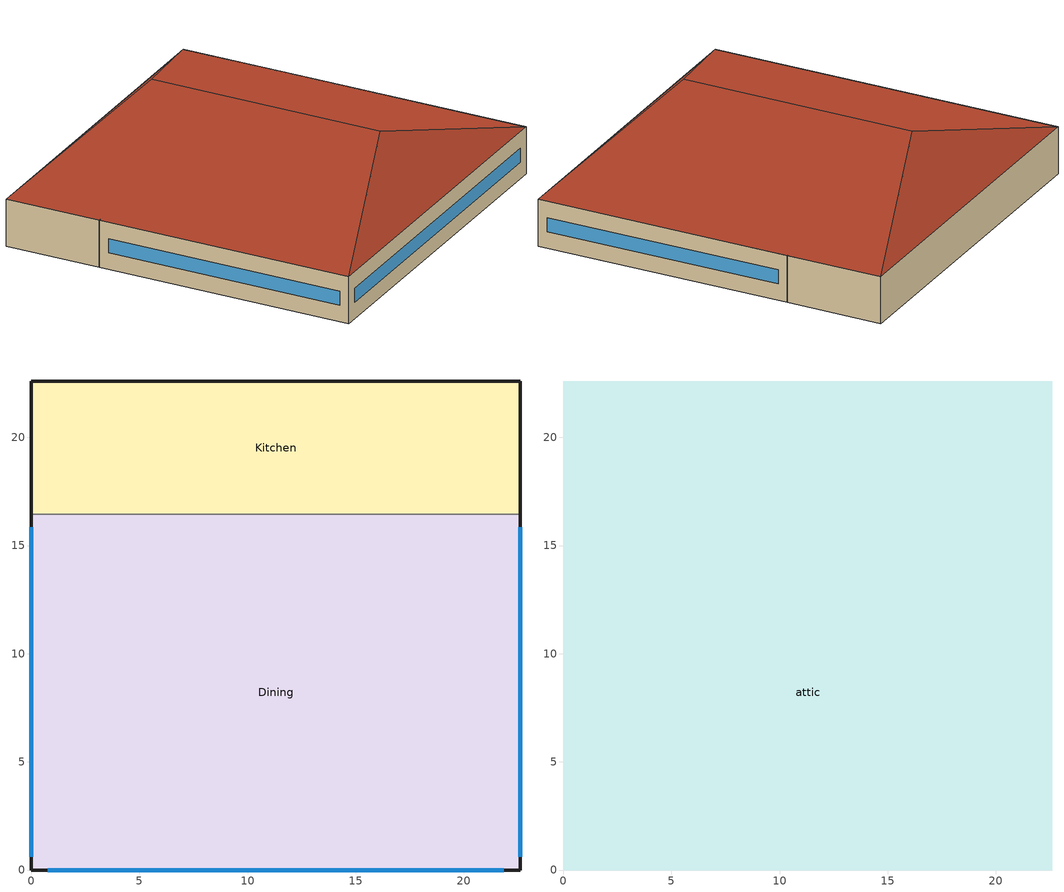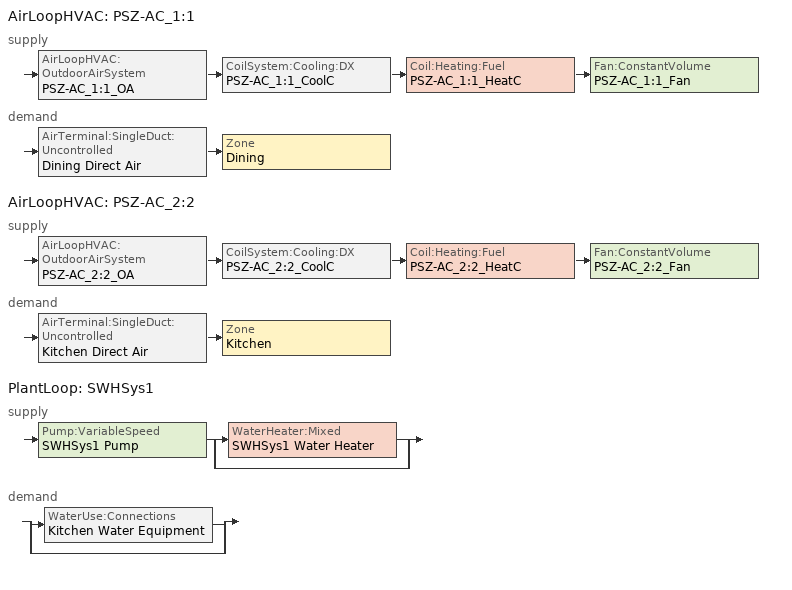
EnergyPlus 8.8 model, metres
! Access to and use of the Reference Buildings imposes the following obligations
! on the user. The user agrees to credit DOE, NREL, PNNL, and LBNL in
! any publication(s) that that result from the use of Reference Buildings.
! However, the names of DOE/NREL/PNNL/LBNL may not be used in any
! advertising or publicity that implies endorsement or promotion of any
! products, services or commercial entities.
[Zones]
Dining
 floor ground (ext-slab): 22.61,16.44 22.61,0 0,0 0,16.44 z0
 wall outside (Steel Frame Non-res Ext Wall): 0,16.44 0,0 22.61,0 22.61,16.44 z0:3.05
 wall to Kitchen (int-walls): 22.61,16.44 0,16.44 z0:3.05
 window (Window Non-res Fixed): 22.61,0.6 22.61,15.84 / 0.75,0 21.86,0 / 0,15.84 0,0.6 z1.07:1.98
Kitchen
 floor ground (ext-slab): 22.61,22.61 22.61,16.44 0,16.44 0,22.61 z0
 wall outside (Steel Frame Non-res Ext Wall): 22.61,16.44 22.61,22.61 0,22.61 0,16.44 z0:3.05
attic
 floor to Dining (Attic Non-res Floor): 0,0 0,16.44 22.61,16.44 22.61,0 z3.05
 floor to Kitchen (Attic Non-res Floor): 22.61,22.61 22.61,16.44 0,16.44 0,22.61 z3.05
 roof outside (Attic Non-res Roof): 22.61,0,3.05 22.61,22.61,3.05 11.3,18.84,6.82 11.3,3.77,6.82; 22.61,22.61,3.05 0,22.61,3.05 11.3,18.84,6.82; 0,0,3.05 22.61,0,3.05 11.3,3.77,6.82; 0,22.61,3.05 0,0,3.05 11.3,3.77,6.82 11.3,18.84,6.82
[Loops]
AirLoopHVAC 'PSZ-AC_1:1'
 supply: AirLoopHVAC:OutdoorAirSystem 'PSZ-AC_1:1_OA' > CoilSystem:Cooling:DX 'PSZ-AC_1:1_CoolC' > Coil:Heating:Fuel 'PSZ-AC_1:1_HeatC' > Fan:ConstantVolume 'PSZ-AC_1:1_Fan'
 demand: AirTerminal:SingleDuct:Uncontrolled 'Dining Direct Air' > Zone 'Dining'
AirLoopHVAC 'PSZ-AC_2:2'
 supply: AirLoopHVAC:OutdoorAirSystem 'PSZ-AC_2:2_OA' > CoilSystem:Cooling:DX 'PSZ-AC_2:2_CoolC' > Coil:Heating:Fuel 'PSZ-AC_2:2_HeatC' > Fan:ConstantVolume 'PSZ-AC_2:2_Fan'
 demand: AirTerminal:SingleDuct:Uncontrolled 'Kitchen Direct Air' > Zone 'Kitchen'
PlantLoop 'SWHSys1'
 supply: Pump:VariableSpeed 'SWHSys1 Pump' > split
  | WaterHeater:Mixed 'SWHSys1 Water Heater'
  | bypass
 demand: split
  | WaterUse:Connections 'Kitchen Water Equipment'
  | bypass
[Building]
Ref Bldg Full Service Restaurant New2004_v1.3_5.0: North Axis {deg}=0; Terrain=City; Loads Convergence Tolerance Value=0.04; Temperature Convergence Tolerance Value {deltaC}=0.2; Solar Distribution=FullInteriorAndExterior; Maximum Number of Warmup Days=25; Minimum Number of Warmup Days=6
[Site:Location]
USA MD-BALTIMORE: Latitude {deg}=39.17; Longitude {deg}=-76.67; Time Zone {hr}=-5; Elevation {m}=47
[SizingPeriod:DesignDay] Day of Month=21; Humidity Condition Type=Wetbulb; Barometric Pressure {Pa}=100762; Rain Indicator=No; Snow Indicator=No; Daylight Saving Time Indicator=No; Solar Model Indicator=ASHRAEClearSky
Name | Month | Day Type | Maximum Dry-Bulb Temperature {C} | Daily Dry-Bulb Temperature Range {deltaC} | Wetbulb or DewPoint at Maximum Dry-Bulb {C} | Wind Speed {m/s} | Wind Direction {deg} | Sky Clearness
BALTIMORE Ann Htg 99.6% Condns DB | 1 | WinterDesignDay | -11 | 0 | -11 | 3.9 | 270 | 0
BALTIMORE Ann Clg .4% Condns WB=>MDB | 7 | SummerDesignDay | 31.3 | 10.4 | 25.6 | 4.7 | 280 | 1
[Site:WaterMainsTemperature]
Calculation Method=CORRELATION; Annual Average Outdoor Air Temperature {C}=12.56; Maximum Difference In Monthly Average Outdoor Air Temperatures {deltaC}=25.2
[Site:GroundTemperature:BuildingSurface]
19.713, 19.665, 19.706, 19.745, 20.486, 22.11, 22.459, 22.554, 22.169, 20.607, 20.047, 19.805
[Construction]
Steel Frame Non-res Ext Wall: Wood Siding, Steel Frame NonRes Wall Insulation, 1/2IN Gypsum
Attic Non-res Floor: 1/2IN Gypsum, AtticFloor NonRes Insulation, 1/2IN Gypsum
Attic Non-res Roof: Roof Membrane, Metal Decking
ext-slab: HW CONCRETE
int-walls: 1/2IN Gypsum, 1/2IN Gypsum
Window Non-res Fixed: NonRes Fixed Assembly Window
InteriorFurnishings: Std Wood 6inch
[Material] Thermal Absorptance=0.9
Name | Roughness | Thickness {m} | Conductivity {W/m-K} | Density {kg/m3} | Specific Heat {J/kg-K} | Solar Absorptance | Visible Absorptance
Steel Frame NonRes Wall Insulation | MediumRough | 0.0539159 | 0.049 | 265 | 836.8 | 0.7 | 0.7
AtticFloor NonRes Insulation | MediumRough | 0.23413 | 0.049 | 265 | 836.8 | 0.7 | 0.7
Std Wood 6inch | MediumSmooth | 0.15 | 0.12 | 540 | 1210 | 0.7 | 0.7
Wood Siding | MediumSmooth | 0.01 | 0.11 | 544.62 | 1210 | 0.78 | 0.78
1/2IN Gypsum | Smooth | 0.0127 | 0.16 | 784.9 | 830 | 0.92 | 0.92
HW CONCRETE | Rough | 0.1016 | 1.311 | 2240 | 836.8 | 0.7 | 0.7
Roof Membrane | VeryRough | 0.0095 | 0.16 | 1121.29 | 1460 | 0.7 | 0.7
Metal Decking | MediumSmooth | 0.0015 | 45.006 | 7680 | 418.4 | 0.7 | 0.3
[WindowMaterial:SimpleGlazingSystem]
NonRes Fixed Assembly Window: U-Factor {W/m2-K}=3.23646; Solar Heat Gain Coefficient=0.39
[Zone] Type=1; Multiplier=1; Floor Area {m2}=autocalculate
Name | Part of Total Floor Area
Dining; Kitchen | Yes
attic | No
[People] Number of People Schedule=BLDG_OCC_SCH; Fraction Radiant=0.3; Sensible Heat Fraction=AUTOCALCULATE; Activity Level Schedule=ACTIVITY_SCH; Enable ASHRAE 55 Comfort Warnings=No; Mean Radiant Temperature Calculation Type=ZoneAveraged; Work Efficiency Schedule=WORK_EFF_SCH; Clothing Insulation Calculation Method=ClothingInsulationSchedule; Clothing Insulation Schedule=CLOTHING_SCH; Air Velocity Schedule=AIR_VELO_SCH; Thermal Comfort Model 1 Type=FANGER
Name | Zone or ZoneList | Number of People Calculation Method | Zone Floor Area per Person {m2/person} | Number of People
Dining People | Dining | Area/Person | 1.39
Kitchen People | Kitchen | People |  | 7.5
[Lights] Schedule=BLDG_LIGHT_SCH; Design Level Calculation Method=Watts/Area; Return Air Fraction=0; Fraction Radiant=0.7; Fraction Visible=0.2; Fraction Replaceable=1; Return Air Fraction Calculated from Plenum Temperature=No
Name | Zone or ZoneList | Watts per Zone Floor Area {W/m2}
Dining_Lights | Dining | 22.6
Kitchen_Lights | Kitchen | 12.9
[ElectricEquipment] Design Level Calculation Method=EquipmentLevel
Name | Zone or ZoneList | Schedule | Design Level {W} | Fraction Latent | Fraction Radiant | Fraction Lost
Dining_MiscElec_Equip | Dining | BLDG_EQUIP_SCH | 22402 | 0.25 | 0.3 | 0
Kitchen_MiscElec_Equip | Kitchen | BLDG_EQUIP_SCH | 52500 | 0.25 | 0.3 | 0.2
Kitchen_ExhFan_Equip | Kitchen | Kitchen_Exhaust_SCH | 699 | 0 | 0 | 1
[GasEquipment]
Kitchen_MiscGas_Equip: Zone or ZoneList=Kitchen; Schedule=GAS_EQUIP_SCH; Design Level Calculation Method=EquipmentLevel; Design Level {W}=166994; Fraction Latent=0.1; Fraction Radiant=0.2; Fraction Lost=0.7
[Exterior:Lights]
Exterior Facade Lighting: Schedule=ALWAYS_ON; Design Level {W}=4235; Control Option=AstronomicalClock
[ZoneInfiltration:DesignFlowRate] Constant Term Coefficient=1; Temperature Term Coefficient=0; Velocity Term Coefficient=0; Velocity Squared Term Coefficient=0
Name | Zone or ZoneList | Schedule | Design Flow Rate Calculation Method | Flow per Exterior Surface Area {m3/s-m2} | Air Changes per Hour {1/hr}
Dining_Infiltration | Dining | INFIL_HALF_ON_SCH | Flow/ExteriorArea | 0.000302
Kitchen_Infiltration | Kitchen | INFIL_HALF_ON_SCH | Flow/ExteriorArea | 0.000302
attic_Infiltration | attic | ALWAYS_ON | AirChanges/Hour |  | 1
[InternalMass] Construction=InteriorFurnishings
Name | Zone | Surface Area {m2}
Dining Internal Mass | Dining | 743.4961
Kitchen Internal Mass | Kitchen | 278.8105
[ZoneMixing]
Kitchen Exhaust Fanmixing_0: Zone=Kitchen; Schedule=HVACOperationSchd; Design Flow Rate Calculation Method=Flow/Zone; Design Flow Rate {m3/s}=1.828; Source Zone=Dining; Delta Temperature {deltaC}=0
[Fan:ConstantVolume] Availability Schedule=HVACOperationSchd; Pressure Rise {Pa}=622; Maximum Flow Rate {m3/s}=AUTOSIZE; Motor In Airstream Fraction=1
Name | Fan Total Efficiency | Motor Efficiency
PSZ-AC_1:1_Fan | 0.56875 | 0.875
PSZ-AC_2:2_Fan | 0.546 | 0.84
[Fan:ZoneExhaust] Availability Schedule=HVACOperationSchd; Fan Total Efficiency=1; Pressure Rise {Pa}=1.0e-006
Name | Maximum Flow Rate {m3/s}
Dining Exhaust Fan | 1.828
Kitchen Exhaust Fan | 0.06
[Coil:Heating:Fuel] Availability Schedule=ALWAYS_ON; Fuel Type=NaturalGas; Nominal Capacity {W}=AUTOSIZE
Name | Burner Efficiency
PSZ-AC_1:1_HeatC | 0.78
PSZ-AC_2:2_HeatC | 0.8
[Coil:Cooling:DX:TwoSpeed]
PSZ-AC_1:1_CoolC DXCoil: Availability Schedule=ALWAYS_ON; High Speed Gross Rated Total Cooling Capacity {W}=AUTOSIZE; High Speed Rated Sensible Heat Ratio=AUTOSIZE; High Speed Gross Rated Cooling COP {W/W}=3.23372; High Speed Rated Air Flow Rate {m3/s}=AUTOSIZE; Total Cooling Capacity Function of Temperature Curve=Measured_CoolCStandard10Ton_CapFT; Total Cooling Capacity Function of Flow Fraction Curve=Measured_CoolCStandard10Ton_CapFF; Energy Input Ratio Function of Temperature Curve=Measured_CoolCStandard10Ton_EIRFT; Energy Input Ratio Function of Flow Fraction Curve=Measured_CoolCStandard10Ton_EIRFFF; Part Load Fraction Correlation Curve=No_PLR_Degredation; Low Speed Gross Rated Total Cooling Capacity {W}=AUTOSIZE; Low Speed Gross Rated Sensible Heat Ratio=AUTOSIZE; Low Speed Gross Rated Cooling COP {W/W}=3.28187; Low Speed Rated Air Flow Rate {m3/s}=AUTOSIZE; Low Speed Total Cooling Capacity Function of Temperature Curve=Measured_LowSpeedCoolCapLSFT; Low Speed Energy Input Ratio Function of Temperature Curve=Measured_LowSpeedCoolEIRLSFT
[Coil:Cooling:DX:SingleSpeed]
PSZ-AC_2:2_CoolC DXCoil: Availability Schedule=ALWAYS_ON; Gross Rated Total Cooling Capacity {W}=AUTOSIZE; Gross Rated Sensible Heat Ratio=AUTOSIZE; Gross Rated Cooling COP {W/W}=3.66668; Rated Air Flow Rate {m3/s}=AUTOSIZE; Total Cooling Capacity Function of Temperature Curve=Cool-Cap-fT; Total Cooling Capacity Function of Flow Fraction Curve=ConstantCubic; Energy Input Ratio Function of Temperature Curve=Cool-EIR-fT; Energy Input Ratio Function of Flow Fraction Curve=ConstantCubic; Part Load Fraction Correlation Curve=Cool-PLF-fPLR
[Zone equipment]
Dining: Dining Exhaust Fan, Dining Direct Air
Kitchen: Kitchen Exhaust Fan, Kitchen Direct Air
[Sizing:Zone] Zone Cooling Design Supply Air Temperature Input Method=SupplyAirTemperature; Zone Cooling Design Supply Air Temperature {C}=14; Zone Heating Design Supply Air Temperature Input Method=SupplyAirTemperature; Zone Heating Design Supply Air Temperature {C}=40; Zone Cooling Design Supply Air Humidity Ratio {kgWater/kgDryAir}=0.0085; Zone Heating Design Supply Air Humidity Ratio {kgWater/kgDryAir}=0.008; Cooling Design Air Flow Method=DesignDay; Heating Design Air Flow Method=DesignDay
Name | Design Specification Outdoor Air Object
Dining | SZ DSOA Dining
Kitchen | SZ DSOA Kitchen
[DesignSpecification:OutdoorAir] Outdoor Air Method=Flow/Person
Name | Outdoor Air Flow per Person {m3/s-person}
SZ DSOA Dining | 0.01
SZ DSOA Kitchen | 0.008
[ZoneControl:Thermostat] Control Type Schedule=Dual Zone Control Type Sched
Name | Zone or ZoneList | Control 1
Dining Thermostat | Dining | Dining DualSPSched
Kitchen Thermostat | Kitchen | Kitchen DualSPSched
[ThermostatSetpoint:DualSetpoint]
Name | Heating Setpoint Temperature Schedule | Cooling Setpoint Temperature Schedule
Dining DualSPSched | HTGSETP_SCH | CLGSETP_SCH
Kitchen DualSPSched | HTGSETP_KITCHEN_SCH | CLGSETP_KITCHEN_SCH
[SetpointManager:SingleZone:Reheat] Control Variable=Temperature; Minimum Supply Air Temperature {C}=10; Maximum Supply Air Temperature {C}=50
Name | Control Zone | Setpoint Node or NodeList
SupAirTemp MngrDining | Dining | PSZ-AC_1:1 Supply Equipment Outlet Node
SupAirTemp MngrKitchen | Kitchen | PSZ-AC_2:2 Supply Equipment Outlet Node
[Sizing:System] Type of Load to Size On=Sensible; Design Outdoor Air Flow Rate {m3/s}=AUTOSIZE; Central Heating Maximum System Air Flow Ratio=1; Preheat Design Temperature {C}=7; Preheat Design Humidity Ratio {kgWater/kgDryAir}=0.008; Precool Design Temperature {C}=12.8; Precool Design Humidity Ratio {kgWater/kgDryAir}=0.008; Central Cooling Design Supply Air Temperature {C}=12.8; Central Heating Design Supply Air Temperature {C}=40; Type of Zone Sum to Use=NonCoincident; Central Cooling Design Supply Air Humidity Ratio {kgWater/kgDryAir}=0.0085; Central Heating Design Supply Air Humidity Ratio {kgWater/kgDryAir}=0.008; Cooling Supply Air Flow Rate Method=DesignDay; Cooling Supply Air Flow Rate {m3/s}=0; Heating Supply Air Flow Rate Method=DesignDay; Heating Supply Air Flow Rate {m3/s}=0; System Outdoor Air Method=ZoneSum; Zone Maximum Outdoor Air Fraction=1; Cooling Design Capacity Method=CoolingDesignCapacity; Cooling Design Capacity {W}=autosize; Heating Design Capacity Method=HeatingDesignCapacity; Heating Design Capacity {W}=autosize; Central Cooling Capacity Control Method=OnOff
Name | 100% Outdoor Air in Cooling | 100% Outdoor Air in Heating
PSZ-AC_1:1 | No | No
PSZ-AC_2:2 | YES | YES
[Controller:OutdoorAir] Minimum Outdoor Air Flow Rate {m3/s}=AUTOSIZE; Maximum Outdoor Air Flow Rate {m3/s}=AUTOSIZE; Economizer Control Type=NoEconomizer; Economizer Control Action Type=ModulateFlow; Economizer Maximum Limit Dry-Bulb Temperature {C}=28; Economizer Maximum Limit Enthalpy {J/kg}=64000; Economizer Minimum Limit Dry-Bulb Temperature {C}=-100; Lockout Type=NoLockout; Minimum Limit Type=FixedMinimum; Minimum Outdoor Air Schedule=MinOA_Sched
PSZ-AC_1:1_OA_Controller; PSZ-AC_2:2_OA_Controller
[AirLoopHVAC] Design Supply Air Flow Rate {m3/s}=AUTOSIZE
PSZ-AC_1:1; PSZ-AC_2:2
[CoilSystem:Cooling:DX] Availability Schedule=ALWAYS_ON
Name | Cooling Coil
PSZ-AC_1:1_CoolC | PSZ-AC_1:1_CoolC DXCoil
PSZ-AC_2:2_CoolC | PSZ-AC_2:2_CoolC DXCoil
[AirTerminal:SingleDuct:Uncontrolled] Availability Schedule=ALWAYS_ON; Maximum Air Flow Rate {m3/s}=AUTOSIZE
Dining Direct Air; Kitchen Direct Air
[AvailabilityManager:NightCycle] Applicability Schedule=ALWAYS_ON; Fan Schedule=HVACOperationSchd; Control Type=CycleOnAny; Thermostat Tolerance {deltaC}=1; Cycling Run Time Control Type=FixedRunTime; Cycling Run Time {s}=1800
PSZ-AC_1:1 Availability Manager; PSZ-AC_2:2 Availability Manager
[SetpointManager:MixedAir] Control Variable=Temperature
Name | Setpoint Node or NodeList
PSZ-AC_1:1_CoolC SAT Manager | PSZ-AC_1:1_CoolC-PSZ-AC_1:1_HeatCNode
PSZ-AC_1:1_HeatC MixedAir Manager | PSZ-AC_1:1_HeatC-PSZ-AC_1:1_FanNode
PSZ-AC_1:1_OAMixed Air Temp Manager | PSZ-AC_1:1_OA-PSZ-AC_1:1_CoolCNode
PSZ-AC_2:2_CoolC SAT Manager | PSZ-AC_2:2_CoolC-PSZ-AC_2:2_HeatCNode
PSZ-AC_2:2_HeatC MixedAir Manager | PSZ-AC_2:2_HeatC-PSZ-AC_2:2_FanNode
PSZ-AC_2:2_OAMixed Air Temp Manager | PSZ-AC_2:2_OA-PSZ-AC_2:2_CoolCNode
[Refrigeration:Case] Availability Schedule=ALWAYS_ON; Zone=Kitchen; Rated Ambient Temperature {C}=23.88; Rated Ambient Relative Humidity {percent}=55; Latent Case Credit Curve Type=CaseTemperatureMethod; Standard Case Lighting Power per Unit Length {W/m}=33; Case Lighting Schedule=BLDG_LIGHT_SCH; Fraction of Lighting Energy to Case=1; Case Anti-Sweat Heater Power per Unit Length {W/m}=0; Minimum Anti-Sweat Heater Power per Unit Length {W/m}=0; Anti-Sweat Heater Control Type=None; Humidity at Zero Anti-Sweat Heater Energy {percent}=0; Case Height {m}=0; Defrost Energy Correction Curve Type=None
Name | Rated Total Cooling Capacity per Unit Length {W/m} | Rated Latent Heat Ratio | Rated Runtime Fraction | Case Length {m} | Case Operating Temperature {C} | Latent Case Credit Curve | Standard Case Fan Power per Unit Length {W/m} | Operating Case Fan Power per Unit Length {W/m} | Fraction of Anti-Sweat Heater Energy to Case | Case Defrost Power per Unit Length {W/m} | Case Defrost Type | Case Defrost Schedule | Case Defrost Drip-Down Schedule | Under Case HVAC Return Air Fraction | Refrigerated Case Restocking Schedule | Case Credit Fraction Schedule
Kitchen_Case:1_WALKINFREEZER | 688 | 0.1 | 0.4 | 2.44 | -23 | Kitchen_Case:1_WALKINFREEZERSingleShelfHorizontal_LatentEnergyMult | 74 | 74 | 0 | 820 | Electric | Kitchen_Case:1_WALKINFREEZER_CaseDefrost2aDaySched | Kitchen_Case:1_WALKINFREEZER_CaseDripDown2aDaySched | 0 | Kitchen_Case:1_WALKINFREEZER_WalkInStockingSched | Kitchen_Case:1_WALKINFREEZER_CaseCreditReduxSched
Kitchen_Case:2_SELFCONTAINEDDISPLAYCASE | 734 | 0.08 | 0.85 | 3.05 | 2 | Kitchen_Case:2_SELFCONTAINEDDISPLAYCASEMultiShelfVertical_LatentEnergyMult | 66 | 66 | 0.2 | 0 | None |  |  | 0.05 | Kitchen_Case:2_SELFCONTAINEDDISPLAYCASE_CaseStockingSched
[Refrigeration:CompressorRack] Heat Rejection Location=OUTDOORS; Design Condenser Fan Power {W}=330; Condenser Type=AIRCOOLED
Name | Design Compressor Rack COP {W/W} | Compressor Rack COP Function of Temperature Curve | Condenser Fan Power Function of Temperature Curve | Refrigeration Case Name or WalkIn Name or CaseAndWalkInList
RACK1 | 1.5 | RACK1_RackCOPfTCurve | RACK1_RackCondFanCurve2 | Kitchen_Case:1_WALKINFREEZER
RACK2 | 3 | RACK2_RackCOPfTCurve |  | Kitchen_Case:2_SELFCONTAINEDDISPLAYCASE
[WaterHeater:Mixed]
SWHSys1 Water Heater: Tank Volume {m3}=0.2; Setpoint Temperature Schedule=SWHSys1 Water Heater Setpoint Temperature Schedule Name; Deadband Temperature Difference {deltaC}=2; Maximum Temperature Limit {C}=82.2222; Heater Control Type=Cycle; Heater Maximum Capacity {W}=845000; Heater Fuel Type=NATURALGAS; Heater Thermal Efficiency=0.8; Off Cycle Parasitic Fuel Consumption Rate {W}=20; Off Cycle Parasitic Fuel Type=NATURALGAS; Off Cycle Parasitic Heat Fraction to Tank=0.8; On Cycle Parasitic Fuel Type=NATURALGAS; Ambient Temperature Indicator=SCHEDULE; Ambient Temperature Schedule=SWHSys1 Water Heater Ambient Temperature Schedule Name; Off Cycle Loss Coefficient to Ambient Temperature {W/K}=6; On Cycle Loss Coefficient to Ambient Temperature {W/K}=6; Use Side Effectiveness=1; Source Side Effectiveness=1; Use Side Design Flow Rate {m3/s}=AUTOSIZE; Source Side Design Flow Rate {m3/s}=AUTOSIZE; Indirect Water Heating Recovery Time {hr}=1.5
[WaterUse:Equipment]
Kitchen Water Equipment: Peak Flow Rate {m3/s}=0.00014; Flow Rate Fraction Schedule=BLDG_SWH_SCH; Target Temperature Schedule=Kitchen Water Equipment Temp Sched; Hot Water Supply Temperature Schedule=Kitchen Water Equipment Hot Supply Temp Sched; Zone=Kitchen; Sensible Fraction Schedule=Kitchen Water Equipment Sensible fract sched; Latent Fraction Schedule=Kitchen Water Equipment Latent fract sched
[Pump:VariableSpeed]
SWHSys1 Pump: Design Maximum Flow Rate {m3/s}=AUTOSIZE; Design Pump Head {Pa}=0.1; Design Power Consumption {W}=AUTOSIZE; Motor Efficiency=1; Fraction of Motor Inefficiencies to Fluid Stream=0; Coefficient 1 of the Part Load Performance Curve=0; Coefficient 2 of the Part Load Performance Curve=1; Coefficient 3 of the Part Load Performance Curve=0; Coefficient 4 of the Part Load Performance Curve=0; Design Minimum Flow Rate {m3/s}=0; Pump Control Type=Intermittent
[PlantEquipmentList]
SWHSys1 Equipment List: SWHSys1 Water Heater
[Sizing:Plant]
SWHSys1: Loop Type=Heating; Design Loop Exit Temperature {C}=60; Loop Design Temperature Difference {deltaC}=5
[SetpointManager:Scheduled]
SWHSys1 Loop Setpoint Manager: Control Variable=Temperature; Schedule=SWHSys1-Loop-Temp-Schedule; Setpoint Node or NodeList=SWHSys1 Supply Outlet Node
[PlantEquipmentOperationSchemes]
SWHSys1 Loop Operation Scheme List: Control Scheme 1=SWHSys1 Operation Scheme; Control Scheme 1 Schedule=PlantOnSched
[PlantEquipmentOperation:HeatingLoad]
SWHSys1 Operation Scheme: Load Range 1 Lower Limit {W}=0; Load Range 1 Upper Limit {W}=1000000000000000; Range 1 Equipment List=SWHSys1 Equipment List
[PlantLoop]
SWHSys1: Fluid Type=Water; Plant Equipment Operation Scheme=SWHSys1 Loop Operation Scheme List; Maximum Loop Temperature {C}=60; Minimum Loop Temperature {C}=10; Maximum Loop Flow Rate {m3/s}=AUTOSIZE; Minimum Loop Flow Rate {m3/s}=0; Plant Loop Volume {m3}=AUTOSIZE; Load Distribution Scheme=Optimal
[WaterUse:Connections]
Kitchen Water Equipment: Water Use Equipment 1=Kitchen Water Equipment
[UtilityCost:Tariff]
Name | Output Meter | Conversion Factor Choice | Time of Use Period Schedule | Season Schedule | Demand Window Length | Monthly Charge or Variable | Group
VirginiaElec_GS-3LargeOnPeak | Electricity:Facility | kWh | VirginiaElectTOUSched | VirginiaElectSeasonSched | HalfHour | 119.8 | Comm Elect
VirginiaElec_GS-2MediumDemand; VirginiaElec_GS-1SmallGenServ | Electricity:Facility | kWh |  | VirginiaElectSeasonSched | HalfHour | 11.47 | Comm Elect
VA_EIAMonthlyRateGas | Gas:Facility | MCF |  |  |  | 0 | Comm Gas
[UtilityCost:Charge:Simple]
Name | Utility Cost Charge Simple | Tariff | Source Variable | Season | Category Variable | Cost per Unit Value or Variable
 | AnnualOn-PeakEnergyCharge | VirginiaElec_GS-3LargeOnPeak | PeakEnergy | Annual | EnergyCharges | 0.004
 | AnnualOffPeakEnergyCharge | VirginiaElec_GS-3LargeOnPeak | OffPeakEnergy | Annual | EnergyCharges | 0.0027
 | AnnualAllDayAEnergyCharge | VirginiaElec_GS-3LargeOnPeak | totalEnergy | Annual | EnergyCharges | 0.0176
 | AnnualAllDayBEnergyCharge | VirginiaElec_GS-3LargeOnPeak | totalEnergy | Annual | EnergyCharges | 0.0014
 | AnnualDistributionDemandCharge | VirginiaElec_GS-3LargeOnPeak | totalDemand | Annual | DemandCharges | 2.12
 | OnPeakElectSuppyDemandCharge | VirginiaElec_GS-3LargeOnPeak | peakDemand | Annual | DemandCharges | 12.154
 | AnnualElecSupplyAdjDemandCharge | VirginiaElec_GS-3LargeOnPeak | totalDemand | Annual | DemandCharges | -0.64
 | taxofsixPercent | VirginiaElec_GS-3LargeOnPeak | SubTotal | Annual | Taxes | 0.06
 | AnnualFuelRiderAEnergyCharge | VirginiaElec_GS-2MediumDemand | totalEnergy | Annual | EnergyCharges | 0.0176
 | AnnualFuelRiderBEnergyCharge | VirginiaElec_GS-2MediumDemand | totalEnergy | Annual | EnergyCharges | 0.0014
 | AnnualDistributionDemandCharge | VirginiaElec_GS-2MediumDemand | totalDemand | Annual | DemandCharges | 3.387
 | SummerDistributionDemandCharge | VirginiaElec_GS-2MediumDemand | totalDemand | Summer | DemandCharges | 2.844
 | WinterDistributionDemandCharge | VirginiaElec_GS-2MediumDemand | totalDemand | Winter | DemandCharges | 1.406
 | taxofsixPercent | VirginiaElec_GS-2MediumDemand | SubTotal | Annual | Taxes | 0.06
 | AnnualFuelRiderAEnergyCharge | VirginiaElec_GS-1SmallGenServ | totalEnergy | Annual | EnergyCharges | 0.0176
 | AnnualFuelRiderBEnergyCharge | VirginiaElec_GS-1SmallGenServ | totalEnergy | Annual | EnergyCharges | 0.0014
 | taxofsixPercent | VirginiaElec_GS-1SmallGenServ | SubTotal | Annual | Taxes | 0.06
 | MonthlyRateGasCharge | VA_EIAMonthlyRateGas | totalEnergy | Annual | EnergyCharges | VA_MonthlyGasRates
 | TaxofSixPercent | VA_EIAMonthlyRateGas | SubTotal | Annual | Taxes | 0.06
[UtilityCost:Qualify] Variable=TotalDemand; Season=Annual; Threshold Test=Count
Name | Utility Cost Qualify | Tariff | Qualify Type | Threshold Value or Variable | Number of Months
 | MinDemand500kw | VirginiaElec_GS-3LargeOnPeak | Minimum | 500 | 12
 | MaxDemand500kw | VirginiaElec_GS-2MediumDemand | Maximum | 500 | 1
 | MinDemand30kw | VirginiaElec_GS-2MediumDemand | Minimum | 30 | 12
 | MaxDemand30kw | VirginiaElec_GS-1SmallGenServ | Maximum | 30 | 1
[UtilityCost:Charge:Block] Source Variable=TotalEnergy; Category Variable=EnergyCharges
Name | Utility Cost Charge Block | Tariff | Season | Block Size Multiplier Value or Variable | Block Size 1 Value or Variable | Block 1 Cost per Unit Value or Variable | Block Size 2 Value or Variable | Block 2 Cost per Unit Value or Variable | Block Size 3 Value or Variable | Block 3 Cost per Unit Value or Variable | Block Size 4 Value or Variable | Block 4 Cost per Unit Value or Variable
 | AnnualEnergycharge | VirginiaElec_GS-2MediumDemand | Annual | TotalDemand | 150 | 0.0462 | 300 | 0.0259 | 450 | 0.0112 | remaining | 0.0027
 | SummerEnergycharge | VirginiaElec_GS-1SmallGenServ | Summer |  | 1400 | 0.0574 | remaining | 0.0629
 | WinterEnergycharge | VirginiaElec_GS-1SmallGenServ | Winter |  | 1400 | 0.0574 | remaining | 0.0369
[UtilityCost:Variable]
VA_MonthlyGasRates: Tariff=VA_EIAMonthlyRateGas; Variable Type=Currency; January Value=9.65; February Value=9.96; March Value=9.37; April Value=9.78; May Value=10.23; June Value=10.87; July Value=11.06; August Value=11.03; September Value=10.82; October Value=10.61; November Value=9.25; December Value=9.22
[Schedule:Compact]
ALWAYS_ON; PlantOnSched: Through: 12/31, For: AllDays, Until: 24:00, 1
ACTIVITY_SCH: Through: 12/31, For: AllDays, Until: 24:00, 120
AIR_VELO_SCH; Kitchen Water Equipment Sensible fract sched: Through: 12/31, For: AllDays, Until: 24:00, 0.2
BLDG_EQUIP_SCH: Through: 12/31, For: Weekday, Until: 06:00, 0.1, Until: 07:00, 0.25, Until: 09:00, 0.35, Until: 10:00, 0.25, Until: 13:00, 0.35, Until: 16:00, 0.25, Until: 19:00, 0.35, Until: 24:00, 0.25, For: Saturday, Until: 06:00, 0.1, Until: 07:00, 0.25, Until: 09:00, 0.35, Until: 10:00, 0.25, Until: 13:00, 0.35, Until: 16:00, 0.25, Until: 19:00, 0.35, Until: 24:00, 0.25, For: SummerDesignDay, Until: 24:00, 0.35, For: WinterDesignDay, Until: 24:00, 0, For: Sunday Holidays AllOtherDays, Until: 06:00, 0.1, Until: 07:00, 0.25, Until: 09:00, 0.35, Until: 10:00, 0.25, Until: 13:00, 0.35, Until: 16:00, 0.25, Until: 19:00, 0.35, Until: 24:00, 0.25
BLDG_LIGHT_SCH: Through: 12/31, For: SummerDesignDay, Until: 24:00, 1, For: WinterDesignDay, Until: 24:00, 0, For: Weekday Saturday Sunday Holidays AllOtherDays, Until: 01:00, 0.45, Until: 05:00, 0.15, Until: 06:00, 0.45, Until: 24:00, 0.9
BLDG_OCC_SCH: Through: 12/31, For: Weekdays, Until: 01:00, 0.05, Until: 05:00, 0, Until: 06:00, 0.05, Until: 07:00, 0.1, Until: 10:00, 0.4, Until: 11:00, 0.2, Until: 12:00, 0.5, Until: 13:00, 0.8, Until: 14:00, 0.7, Until: 15:00, 0.4, Until: 16:00, 0.2, Until: 17:00, 0.25, Until: 18:00, 0.5, Until: 21:00, 0.8, Until: 22:00, 0.5, Until: 23:00, 0.35, Until: 24:00, 0.2, For: SummerDesignDay, Until: 24:00, 1, For: WinterDesignDay, Until: 24:00, 0, For: Saturday, Until: 01:00, 0.05, Until: 06:00, 0, Until: 07:00, 0.05, Until: 09:00, 0.5, Until: 10:00, 0.4, Until: 11:00, 0.2, Until: 12:00, 0.45, Until: 14:00, 0.5, Until: 15:00, 0.35, Until: 18:00, 0.3, Until: 19:00, 0.7, Until: 20:00, 0.9, Until: 21:00, 0.7, Until: 22:00, 0.65, Until: 23:00, 0.55, Until: 24:00, 0.35, For: Sunday Holidays AllOtherDays, Until: 01:00, 0.05, Until: 06:00, 0, Until: 07:00, 0.05, Until: 09:00, 0.5, Until: 11:00, 0.2, Until: 12:00, 0.3, Until: 14:00, 0.5, Until: 15:00, 0.3, Until: 16:00, 0.2, Until: 17:00, 0.25, Until: 18:00, 0.35, Until: 19:00, 0.55, Until: 20:00, 0.65, Until: 21:00, 0.7, Until: 22:00, 0.35, Until: 24:00, 0.2
CLOTHING_SCH: Through: 04/30, For: AllDays, Until: 24:00, 1, Through: 09/30, For: AllDays, Until: 24:00, 0.5, Through: 12/31, For: AllDays, Until: 24:00, 1
GAS_EQUIP_SCH: Through: 12/31, For: Weekdays Saturday, Until: 05:00, 0.02, Until: 06:00, 0.05, Until: 07:00, 0.1, Until: 08:00, 0.15, Until: 09:00, 0.2, Until: 10:00, 0.15, Until: 13:00, 0.25, Until: 14:00, 0.2, Until: 15:00, 0.15, Until: 16:00, 0.2, Until: 19:00, 0.3, Until: 21:00, 0.2, Until: 22:00, 0.15, Until: 23:00, 0.1, Until: 24:00, 0.05, For: SummerDesignDay, Until: 24:00, 0.25, For: WinterDesignDay, Until: 24:00, 0, For: Sunday Holidays AllOtherDays, Until: 05:00, 0.02, Until: 06:00, 0.05, Until: 07:00, 0.1, Until: 08:00, 0.15, Until: 09:00, 0.2, Until: 10:00, 0.15, Until: 13:00, 0.25, Until: 14:00, 0.2, Until: 15:00, 0.15, Until: 16:00, 0.2, Until: 19:00, 0.3, Until: 21:00, 0.2, Until: 22:00, 0.15, Until: 23:00, 0.1, Until: 24:00, 0.05
Kitchen_Exhaust_SCH; HVACOperationSchd; MinOA_Sched: Through: 12/31, For: AllDays, Until: 01:00, 1, Until: 05:00, 0, Until: 24:00, 1
INFIL_HALF_ON_SCH: Through: 12/31, For: Weekdays SummerDesignDay, Until: 05:00, 1, Until: 24:00, 0.5, For: Saturday WinterDesignDay, Until: 05:00, 1, Until: 24:00, 0.5, For: Sunday Holidays AllOtherDays, Until: 05:00, 1, Until: 24:00, 0.5
WORK_EFF_SCH: Through: 12/31, For: AllDays, Until: 24:00, 0
Dual Zone Control Type Sched: Through: 12/31, For: AllDays, Until: 24:00, 4
CLGSETP_KITCHEN_SCH: Through: 12/31, For: WinterDesignDay, Until: 24:00, 30, For: AllOtherDays, Until: 01:00, 26, Until: 05:00, 30, Until: 24:00, 26
HTGSETP_KITCHEN_SCH: Through: 12/31, For: SummerDesignDay, Until: 24:00, 15.6, For: WinterDesignDay, Until: 24:00, 19, For: AllOtherDays, Until: 01:00, 19, Until: 05:00, 15.6, Until: 24:00, 19
CLGSETP_SCH: Through: 12/31, For: WinterDesignDay, Until: 24:00, 30, For: AllOtherDays, Until: 01:00, 24, Until: 05:00, 30, Until: 24:00, 24
HTGSETP_SCH: Through: 12/31, For: SummerDesignDay, Until: 24:00, 15.6, For: WinterDesignDay, Until: 24:00, 21, For: AllOtherDays, Until: 01:00, 21, Until: 05:00, 15.6, Until: 24:00, 21
Kitchen_Case:1_WALKINFREEZER_CaseCreditReduxSched: Through: 12/31, For:AllDays, Interpolate:No, Until: 7:00, 0.2, Until: 21:00, 0.4, Until: 24:00, 0.2
Kitchen_Case:1_WALKINFREEZER_CaseDefrost2aDaySched: Through: 12/31, For:AllDays, Interpolate:Yes, Until: 11:00, 0, Until: 11:20, 1, Until: 23:00, 0, Until: 23:20, 1, Until: 24:00, 0
Kitchen_Case:1_WALKINFREEZER_CaseDripDown2aDaySched: Through: 12/31, For:AllDays, Interpolate:Yes, Until: 11:00, 0, Until: 11:30, 1, Until: 23:00, 0, Until: 23:30, 1, Until: 24:00, 0
Kitchen_Case:1_WALKINFREEZER_WalkInStockingSched: Through: 12/31, For: Tuesday Friday, Until: 4:00, 0, Until: 5:00, 725, Until: 6:00, 417, Until: 7:00, 290, Until: 24:00, 0, For: AllOtherDays, Until: 4:00, 0, Until: 5:00, 125, Until: 6:00, 117, Until: 7:00, 90, Until: 19:00, 0, Until: 20:00, 125, Until: 21:00, 117, Until: 22:00, 90, Until: 24:00, 0
Kitchen_Case:2_SELFCONTAINEDDISPLAYCASE_CaseStockingSched: Through: 12/31, For:AllDays, Until: 6:00, 0, Until: 7:00, 50, Until: 9:00, 70, Until: 10:00, 80, Until: 11:00, 70, Until: 13:00, 50, Until: 14:00, 80, Until: 15:00, 90, Until: 16:00, 80, Until: 24:00, 0
BLDG_SWH_SCH: Through: 12/31, For: Weekdays SummerDesignDay, Until: 01:00, 0.2, Until: 06:00, 0, Until: 07:00, 0.15, Until: 08:00, 0.6, Until: 09:00, 0.55, Until: 10:00, 0.45, Until: 11:00, 0.4, Until: 12:00, 0.45, Until: 13:00, 0.4, Until: 14:00, 0.35, Until: 17:00, 0.3, Until: 18:00, 0.4, Until: 19:00, 0.55, Until: 20:00, 0.6, Until: 21:00, 0.5, Until: 22:00, 0.55, Until: 23:00, 0.45, Until: 24:00, 0.25, For: Saturday WinterDesignDay, Until: 01:00, 0.2, Until: 06:00, 0, Until: 09:00, 0.15, Until: 10:00, 0.5, Until: 11:00, 0.45, Until: 13:00, 0.5, Until: 14:00, 0.45, Until: 16:00, 0.4, Until: 17:00, 0.35, Until: 18:00, 0.4, Until: 20:00, 0.55, Until: 21:00, 0.5, Until: 22:00, 0.55, Until: 23:00, 0.4, Until: 24:00, 0.3, For: Sunday Holidays AllOtherDays, Until: 01:00, 0.25, Until: 06:00, 0, Until: 10:00, 0.15, Until: 12:00, 0.5, Until: 14:00, 0.4, Until: 17:00, 0.3, Until: 18:00, 0.4, Until: 20:00, 0.5, Until: 21:00, 0.4, Until: 22:00, 0.5, Until: 23:00, 0.4, Until: 24:00, 0.2
Kitchen Water Equipment Hot Supply Temp Sched; Kitchen Water Equipment Temp Sched: Through: 12/31, For: AllDays, Until: 24:00, 49
Kitchen Water Equipment Latent fract sched: Through: 12/31, For: AllDays, Until: 24:00, 0.05
SWHSys1 Water Heater Ambient Temperature Schedule Name: Through: 12/31, For: AllDays, Until: 24:00, 22
SWHSys1 Water Heater Setpoint Temperature Schedule Name; SWHSys1-Loop-Temp-Schedule: Through: 12/31, For: AllDays, Until: 24:00, 60
VirginiaElectSeasonSched: Through: 5/31, For: AllDays, Until: 24:00, 1, Through: 9/30, For: AllDays, Until: 24:00, 3, Through: 12/31, For: AllDays, Until: 24:00, 1
VirginiaElectTOUSched: Through: 5/31, For: WeekDays, Until: 10:00, 3, Until: 22:00, 1, Until: 24:00, 3, For: AllOtherDays, Until: 24:00, 3, Through: 9/30, For: WeekDays, Until: 8:00, 3, Until: 22:00, 1, Until: 24:00, 3, For: AllOtherDays, Until: 24:00, 3, Through: 12/31, For: WeekDays, Until: 10:00, 3, Until: 22:00, 1, Until: 24:00, 3, For: AllOtherDays, Until: 24:00, 3
[Curve:Quadratic]
Name | Coefficient1 Constant | Coefficient2 x | Coefficient3 x**2 | Minimum Value of x | Maximum Value of x | Minimum Curve Output | Maximum Curve Output
Cool-PLF-fPLR | 0.909496 | 0.0986477 | -0.00819488 | 0 | 1 | 0.7 | 1
Measured_CoolCStandard10Ton_CapFF | 0.7685 | 0.2315 | 0 | 0.776 | 1.197
Measured_CoolCStandard10Ton_EIRFFF | 1.192 | -0.1917 | 0 | 0.776 | 1.197
No_PLR_Degredation | 1 | 0 | 0 | 0 | 1
RACK1_RackCOPfTCurve | 1.7603 | -0.0377 | 0.0004 | 10 | 35
RACK1_RackCondFanCurve2 | 0 | 0.0286 | 0 | 0 | 35
RACK2_RackCOPfTCurve | 1 | 0 | 0 | 0 | 50
[Curve:Cubic]
Name | Coefficient1 Constant | Coefficient2 x | Coefficient3 x**2 | Coefficient4 x**3 | Minimum Value of x | Maximum Value of x
ConstantCubic | 1 | 0 | 0 | 0 | -100 | 100
Kitchen_Case:1_WALKINFREEZERSingleShelfHorizontal_LatentEnergyMult | 0.020376 | 0.00024378 | 1.14e-05 | 1.811e-07 | -35 | 20
Kitchen_Case:2_SELFCONTAINEDDISPLAYCASEMultiShelfVertical_LatentEnergyMult | 0.0265263 | 0.00107803 | -6.02558e-05 | 1.23732e-06 | -35 | 20
[Curve:Biquadratic]
Name | Coefficient1 Constant | Coefficient2 x | Coefficient3 x**2 | Coefficient4 y | Coefficient5 y**2 | Coefficient6 x*y | Minimum Value of x | Maximum Value of x | Minimum Value of y | Maximum Value of y
Cool-Cap-fT | 0.971212 | -0.0152755 | 0.00144345 | -0.00039321 | -6.8364e-06 | -0.000290596 | -100 | 100 | -100 | 100
Cool-EIR-fT | 0.286871 | 0.0239022 | -0.000810648 | 0.0134585 | 0.000338936 | -0.000487004 | -100 | 100 | -100 | 100
Measured_LowSpeedCoolCapLSFT | 0.4136 | 0.03105 | 0 | 0.006952 | -0.0002128 | 0 | 11.1 | 29.4 | 10 | 50.3
Measured_CoolCStandard10Ton_CapFT | 0.52357 | 0.03478 | 0 | -0.001915 | -0.00010838 | 0 | 11.1 | 29.4 | 10 | 50.3
Measured_LowSpeedCoolEIRLSFT | 1.1389 | -0.04518 | 0.0014298 | 0.006044 | 0.0006745 | -0.0012325 | 11.1 | 29.4 | 10 | 50.3
Measured_CoolCStandard10Ton_EIRFT | 0.9847 | -0.04285 | 0.0013562 | 0.009934 | 0.0006398 | -0.001169 | 11.1 | 29.4 | 10 | 50.3
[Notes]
DOE Commercial Reference Building
Full Service Restaurant, new construction 90.1-2004
EnergyPlus Version 5.0
ASHRAE Standards 90.1-2004 and 62-1999
Description:  Single story, Two zone building.
Form:         Area = 511 m2 (5,500 ft2); Number of Stories = 1 plus attic; Shape = rectangle, Aspect ratio = 1.0
Envelope:     Envelope thermal properties vary with climate according to ASHRAE Standard 90.1-2004.
Opaque constructions: steel frame walls; attic roof; slab-on-grade floor
Windows: window-to-wall ratio = 17.1%
Infiltration = 0.4 cfm/ft2 above grade wall area at 0.3 in wc (75 Pa) adjusted to 0.016 in wc (4 Pa).
50% of full value when ventilation system on.
HVAC:         ASHRAE 90.1-2004 PSZ-AC, gas furnace
Economizers per ASHRAE 90.1-2004
Exhaust:      Kitchen exhaust 1888 L/s (4000 cfm), 97% of exhaust make-up air from dining
Kitchen exhaust fan modeled as exterior load to avoid getting double make-up air
Refrigeration: Walk-in cooler and walk-in freezer
Int. gains:   W/m2 (W/ft2)   lights          elec plug        gas plug
Detached Shading:               None
Daylight:                       None
Natural Ventilation:            None
Zonal Equipment:                None
Air Primary Loops:              PSZ-AC:1; PSZ-AC:2
Plant Loops:                    SHWSys1
System Equipment Autosize:      Yes
Purchased Cooling:              None
Purchased Heating:              None
Coils:                          Coil:Cooling:DX:SingleSpeed; Coil:Cooling:DX:TwoSpeed; Coil:Heating:Gas
Pumps:                          None
Boilers:                        None
Chillers:                       None
Reference citation for the Commercial Reference Buildings:
Deru, M.; Field, K.; Studer, D.; Benne, K.; Griffith, B.; Torcellini, P;
Halverson, M.; Winiarski, D.; Liu, B.; Rosenberg, M.; Huang, J.;
Yazdanian, M.; Crawley, D. (2010).
U.S. Department of Energy Commercial Reference Building Models of the National Building Stock.
Washington, DC: U.S. Department of Energy, Energy Efficiency and
Renewable Energy, Office of Building Technologies.
***GENERAL SIMULATION PARAMETERS***
Number of Zones: 3
***HOLIDAYS & DAYLIGHT SAVINGS***
